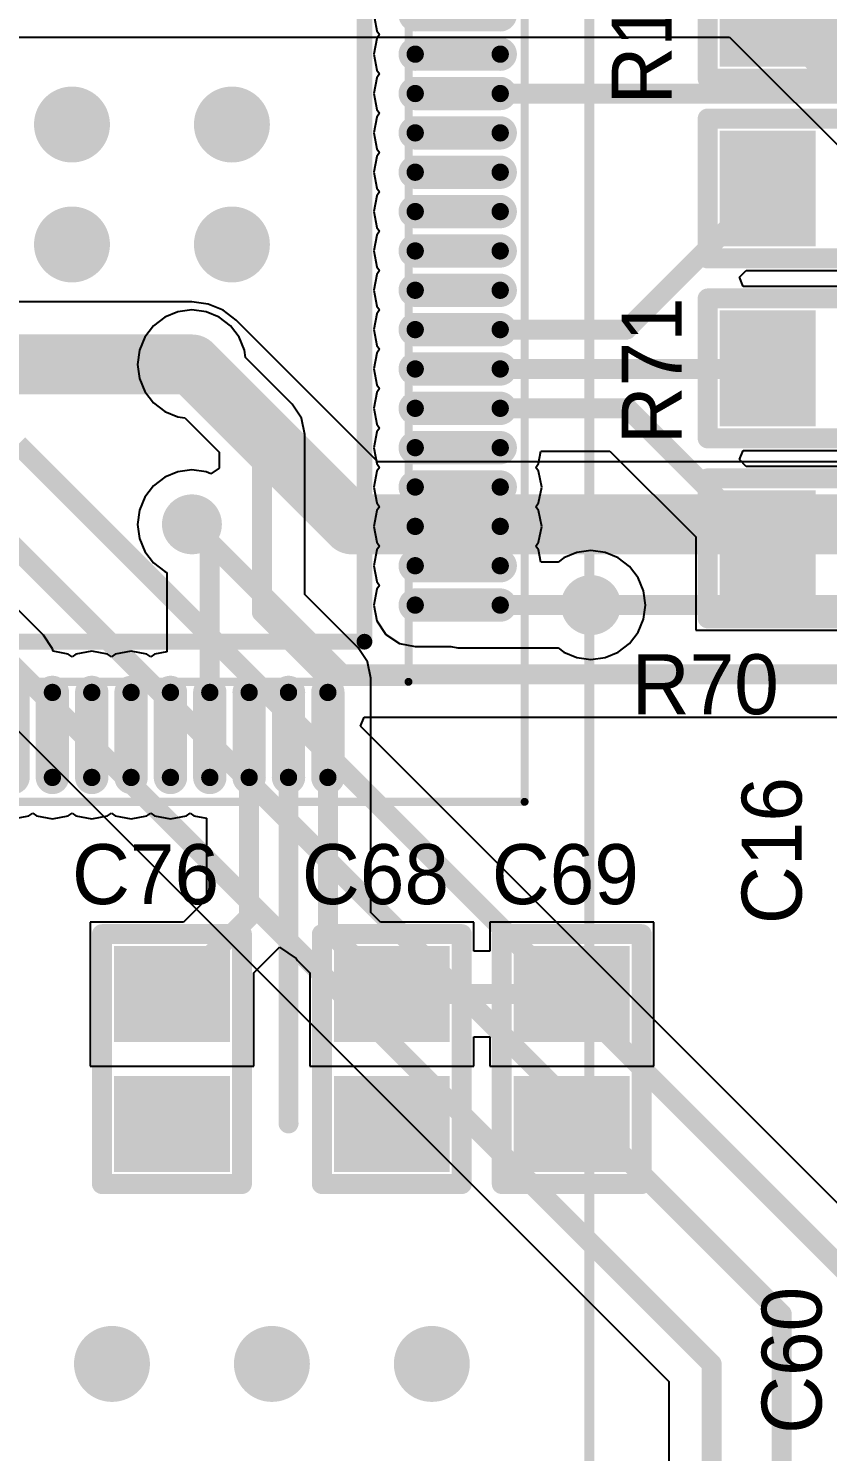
# Model space of a CAD drawing. Extents: x 1012 to 1122, y 1012 to 1122.
# Drawn here: x 1092.15 to 1102.31, y 1064.67 to 1082.75 of the extents above; entities that cross this region are included whole.
import ezdxf

# ---------------------------------------------------------------- set-up
doc = ezdxf.new("R2010")
doc.units = 0
doc.layers.get('0').update_dxf_attribs({"linetype": 'CONTINUOUS'})
for name, color, linetype in [('BOTTOMLAYER', 5, 'CONTINUOUS'), ('BOTTOMSOLDER', 6, 'CONTINUOUS'), ('MULTILAYER', 9, 'CONTINUOUS'), ('TOPLAYER', 1, 'CONTINUOUS'), ('TOPOVERLAY', 2, 'CONTINUOUS'), ('TOPPASTE', 8, 'CONTINUOUS'), ('TOPSOLDER', 216, 'CONTINUOUS')]:
    doc.layers.add(name, color=color, linetype=linetype)

# ---------------------------------------------------------------- blocks, each defined once
blk = doc.blocks.new('CC0603_5')
at = {"layer": 'TOPLAYER'}
for points in [[(-0.508, -0.635), (0.508, -0.635), (-0.508, 0.635), (0.508, 0.635)], [(1.143, -0.635), (2.159, -0.635), (1.143, 0.635), (2.159, 0.635)]]:
    blk.add_solid(points, dxfattribs=at)
at = {"layer": 'TOPOVERLAY', "const_width": 0.254}
for points in [[(-0.508, 0.889), (-0.762, 0.889)], [(-0.762, 0.889), (-0.762, -0.889)], [(2.413, 0.889), (-0.508, 0.889)], [(2.413, 0.889), (2.413, -0.889)], [(2.413, -0.889), (-0.762, -0.889)]]:
    blk.add_lwpolyline(points, dxfattribs=at)
at = {"layer": 'TOPOVERLAY', "const_width": 0.127}
for points in [[(-0.8255, 0.889, 1), (-0.6985, 0.889, 1)], [(-0.8255, 0.889, 1), (-0.6985, 0.889, 1)], [(-0.5715, 0.889, 1), (-0.4445, 0.889, 1)], [(-0.5715, 0.889, 1), (-0.4445, 0.889, 1)], [(2.3495, 0.889, 1), (2.4765, 0.889, 1)], [(2.3495, 0.889, 1), (2.4765, 0.889, 1)], [(-0.8255, -0.889, 1), (-0.6985, -0.889, 1)], [(-0.8255, -0.889, 1), (-0.6985, -0.889, 1)], [(2.3495, -0.889, 1), (2.4765, -0.889, 1)], [(2.3495, -0.889, 1), (2.4765, -0.889, 1)]]:
    blk.add_lwpolyline(points, format="xyb", close=True, dxfattribs=at)
at = {"layer": 'TOPPASTE'}
for points in [[(-0.508, -0.635), (0.508, -0.635), (-0.508, 0.635), (0.508, 0.635)], [(1.143, -0.635), (2.159, -0.635), (1.143, 0.635), (2.159, 0.635)]]:
    blk.add_solid(points, dxfattribs=at)
at = {"layer": 'TOPSOLDER'}
for points in [[(-0.6096, -0.7366), (0.6096, -0.7366), (-0.6096, 0.7366), (0.6096, 0.7366)], [(1.0414, -0.7366), (2.2606, -0.7366), (1.0414, 0.7366), (2.2606, 0.7366)]]:
    blk.add_solid(points, dxfattribs=at)
blk = doc.blocks.new('CC0603_73')
at = {"layer": 'TOPLAYER'}
for points in [[(-0.508, -0.635), (0.508, -0.635), (-0.508, 0.635), (0.508, 0.635)], [(1.143, -0.635), (2.159, -0.635), (1.143, 0.635), (2.159, 0.635)]]:
    blk.add_solid(points, dxfattribs=at)
at = {"layer": 'TOPOVERLAY', "const_width": 0.254}
for points in [[(-0.762, -0.889), (-0.762, 0.889)], [(-0.508, 0.889), (-0.762, 0.889)], [(2.413, 0.889), (-0.508, 0.889)], [(2.413, -0.889), (2.413, 0.889)], [(2.413, -0.889), (-0.762, -0.889)]]:
    blk.add_lwpolyline(points, dxfattribs=at)
at = {"layer": 'TOPOVERLAY', "const_width": 0.127}
for points in [[(-0.8255, 0.889, 1), (-0.6985, 0.889, 1)], [(-0.8255, 0.889, 1), (-0.6985, 0.889, 1)], [(-0.5715, 0.889, 1), (-0.4445, 0.889, 1)], [(-0.5715, 0.889, 1), (-0.4445, 0.889, 1)], [(2.3495, 0.889, 1), (2.4765, 0.889, 1)], [(2.3495, 0.889, 1), (2.4765, 0.889, 1)], [(-0.8255, -0.889, 1), (-0.6985, -0.889, 1)], [(-0.8255, -0.889, 1), (-0.6985, -0.889, 1)], [(2.3495, -0.889, 1), (2.4765, -0.889, 1)], [(2.3495, -0.889, 1), (2.4765, -0.889, 1)]]:
    blk.add_lwpolyline(points, format="xyb", close=True, dxfattribs=at)
at = {"layer": 'TOPPASTE'}
for points in [[(-0.508, -0.635), (0.508, -0.635), (-0.508, 0.635), (0.508, 0.635)], [(1.143, -0.635), (2.159, -0.635), (1.143, 0.635), (2.159, 0.635)]]:
    blk.add_solid(points, dxfattribs=at)
at = {"layer": 'TOPSOLDER'}
for points in [[(-0.6096, -0.7366), (0.6096, -0.7366), (-0.6096, 0.7366), (0.6096, 0.7366)], [(1.0414, -0.7366), (2.2606, -0.7366), (1.0414, 0.7366), (2.2606, 0.7366)]]:
    blk.add_solid(points, dxfattribs=at)
blk = doc.blocks.new('CC0603_74')
at = {"layer": 'TOPLAYER'}
for points in [[(-0.508, -0.635), (0.508, -0.635), (-0.508, 0.635), (0.508, 0.635)], [(1.143, -0.635), (2.159, -0.635), (1.143, 0.635), (2.159, 0.635)]]:
    blk.add_solid(points, dxfattribs=at)
at = {"layer": 'TOPOVERLAY', "const_width": 0.254}
for points in [[(-0.762, -0.889), (-0.762, 0.889)], [(-0.508, 0.889), (-0.762, 0.889)], [(2.413, 0.889), (-0.508, 0.889)], [(2.413, -0.889), (2.413, 0.889)], [(2.413, -0.889), (-0.762, -0.889)]]:
    blk.add_lwpolyline(points, dxfattribs=at)
at = {"layer": 'TOPOVERLAY', "const_width": 0.127}
for points in [[(-0.8255, 0.889, 1), (-0.6985, 0.889, 1)], [(-0.8255, 0.889, 1), (-0.6985, 0.889, 1)], [(-0.5715, 0.889, 1), (-0.4445, 0.889, 1)], [(-0.5715, 0.889, 1), (-0.4445, 0.889, 1)], [(2.3495, 0.889, 1), (2.4765, 0.889, 1)], [(2.3495, 0.889, 1), (2.4765, 0.889, 1)], [(-0.8255, -0.889, 1), (-0.6985, -0.889, 1)], [(-0.8255, -0.889, 1), (-0.6985, -0.889, 1)], [(2.3495, -0.889, 1), (2.4765, -0.889, 1)], [(2.3495, -0.889, 1), (2.4765, -0.889, 1)]]:
    blk.add_lwpolyline(points, format="xyb", close=True, dxfattribs=at)
at = {"layer": 'TOPPASTE'}
for points in [[(-0.508, -0.635), (0.508, -0.635), (-0.508, 0.635), (0.508, 0.635)], [(1.143, -0.635), (2.159, -0.635), (1.143, 0.635), (2.159, 0.635)]]:
    blk.add_solid(points, dxfattribs=at)
at = {"layer": 'TOPSOLDER'}
for points in [[(-0.6096, -0.7366), (0.6096, -0.7366), (-0.6096, 0.7366), (0.6096, 0.7366)], [(1.0414, -0.7366), (2.2606, -0.7366), (1.0414, 0.7366), (2.2606, 0.7366)]]:
    blk.add_solid(points, dxfattribs=at)
blk = doc.blocks.new('CC0603_81')
at = {"layer": 'TOPLAYER'}
for points in [[(-0.508, -0.635), (0.508, -0.635), (-0.508, 0.635), (0.508, 0.635)], [(1.143, -0.635), (2.159, -0.635), (1.143, 0.635), (2.159, 0.635)]]:
    blk.add_solid(points, dxfattribs=at)
at = {"layer": 'TOPOVERLAY', "const_width": 0.254}
for points in [[(-0.762, -0.889), (-0.762, 0.889)], [(-0.508, 0.889), (-0.762, 0.889)], [(2.413, 0.889), (-0.508, 0.889)], [(2.413, -0.889), (2.413, 0.889)], [(2.413, -0.889), (-0.762, -0.889)]]:
    blk.add_lwpolyline(points, dxfattribs=at)
at = {"layer": 'TOPOVERLAY', "const_width": 0.127}
for points in [[(-0.8255, 0.889, 1), (-0.6985, 0.889, 1)], [(-0.8255, 0.889, 1), (-0.6985, 0.889, 1)], [(-0.5715, 0.889, 1), (-0.4445, 0.889, 1)], [(-0.5715, 0.889, 1), (-0.4445, 0.889, 1)], [(2.3495, 0.889, 1), (2.4765, 0.889, 1)], [(2.3495, 0.889, 1), (2.4765, 0.889, 1)], [(-0.8255, -0.889, 1), (-0.6985, -0.889, 1)], [(-0.8255, -0.889, 1), (-0.6985, -0.889, 1)], [(2.3495, -0.889, 1), (2.4765, -0.889, 1)], [(2.3495, -0.889, 1), (2.4765, -0.889, 1)]]:
    blk.add_lwpolyline(points, format="xyb", close=True, dxfattribs=at)
at = {"layer": 'TOPPASTE'}
for points in [[(-0.508, -0.635), (0.508, -0.635), (-0.508, 0.635), (0.508, 0.635)], [(1.143, -0.635), (2.159, -0.635), (1.143, 0.635), (2.159, 0.635)]]:
    blk.add_solid(points, dxfattribs=at)
at = {"layer": 'TOPSOLDER'}
for points in [[(-0.6096, -0.7366), (0.6096, -0.7366), (-0.6096, 0.7366), (0.6096, 0.7366)], [(1.0414, -0.7366), (2.2606, -0.7366), (1.0414, 0.7366), (2.2606, 0.7366)]]:
    blk.add_solid(points, dxfattribs=at)
blk = doc.blocks.new('CC0603_195')
at = {"layer": 'TOPLAYER'}
for points in [[(-0.508, -0.635), (0.508, -0.635), (-0.508, 0.635), (0.508, 0.635)], [(1.143, -0.635), (2.159, -0.635), (1.143, 0.635), (2.159, 0.635)]]:
    blk.add_solid(points, dxfattribs=at)
at = {"layer": 'TOPOVERLAY', "const_width": 0.254}
for points in [[(-0.762, -0.889), (-0.762, 0.889)], [(-0.762, 0.889), (-0.508, 0.889)], [(-0.508, 0.889), (2.413, 0.889)], [(2.413, -0.889), (2.413, 0.889)], [(-0.762, -0.889), (2.413, -0.889)]]:
    blk.add_lwpolyline(points, dxfattribs=at)
at = {"layer": 'TOPOVERLAY', "const_width": 0.127}
for points in [[(-0.8255, 0.889, 1), (-0.6985, 0.889, 1)], [(-0.8255, 0.889, 1), (-0.6985, 0.889, 1)], [(-0.5715, 0.889, 1), (-0.4445, 0.889, 1)], [(-0.5715, 0.889, 1), (-0.4445, 0.889, 1)], [(2.3495, 0.889, 1), (2.4765, 0.889, 1)], [(2.3495, 0.889, 1), (2.4765, 0.889, 1)], [(-0.8255, -0.889, 1), (-0.6985, -0.889, 1)], [(-0.8255, -0.889, 1), (-0.6985, -0.889, 1)], [(2.3495, -0.889, 1), (2.4765, -0.889, 1)], [(2.3495, -0.889, 1), (2.4765, -0.889, 1)]]:
    blk.add_lwpolyline(points, format="xyb", close=True, dxfattribs=at)
at = {"layer": 'TOPPASTE'}
for points in [[(-0.508, -0.635), (0.508, -0.635), (-0.508, 0.635), (0.508, 0.635)], [(1.143, -0.635), (2.159, -0.635), (1.143, 0.635), (2.159, 0.635)]]:
    blk.add_solid(points, dxfattribs=at)
at = {"layer": 'TOPSOLDER'}
for points in [[(-0.6096, -0.7366), (0.6096, -0.7366), (-0.6096, 0.7366), (0.6096, 0.7366)], [(1.0414, -0.7366), (2.2606, -0.7366), (1.0414, 0.7366), (2.2606, 0.7366)]]:
    blk.add_solid(points, dxfattribs=at)
blk = doc.blocks.new('CC0603_196')
at = {"layer": 'TOPLAYER'}
for points in [[(-0.508, -0.635), (0.508, -0.635), (-0.508, 0.635), (0.508, 0.635)], [(1.143, -0.635), (2.159, -0.635), (1.143, 0.635), (2.159, 0.635)]]:
    blk.add_solid(points, dxfattribs=at)
at = {"layer": 'TOPOVERLAY', "const_width": 0.254}
for points in [[(-0.762, -0.889), (-0.762, 0.889)], [(-0.762, 0.889), (-0.508, 0.889)], [(-0.508, 0.889), (2.413, 0.889)], [(2.413, -0.889), (2.413, 0.889)], [(-0.762, -0.889), (2.413, -0.889)]]:
    blk.add_lwpolyline(points, dxfattribs=at)
at = {"layer": 'TOPOVERLAY', "const_width": 0.127}
for points in [[(-0.8255, 0.889, 1), (-0.6985, 0.889, 1)], [(-0.8255, 0.889, 1), (-0.6985, 0.889, 1)], [(-0.5715, 0.889, 1), (-0.4445, 0.889, 1)], [(-0.5715, 0.889, 1), (-0.4445, 0.889, 1)], [(2.3495, 0.889, 1), (2.4765, 0.889, 1)], [(2.3495, 0.889, 1), (2.4765, 0.889, 1)], [(-0.8255, -0.889, 1), (-0.6985, -0.889, 1)], [(-0.8255, -0.889, 1), (-0.6985, -0.889, 1)], [(2.3495, -0.889, 1), (2.4765, -0.889, 1)], [(2.3495, -0.889, 1), (2.4765, -0.889, 1)]]:
    blk.add_lwpolyline(points, format="xyb", close=True, dxfattribs=at)
at = {"layer": 'TOPPASTE'}
for points in [[(-0.508, -0.635), (0.508, -0.635), (-0.508, 0.635), (0.508, 0.635)], [(1.143, -0.635), (2.159, -0.635), (1.143, 0.635), (2.159, 0.635)]]:
    blk.add_solid(points, dxfattribs=at)
at = {"layer": 'TOPSOLDER'}
for points in [[(-0.6096, -0.7366), (0.6096, -0.7366), (-0.6096, 0.7366), (0.6096, 0.7366)], [(1.0414, -0.7366), (2.2606, -0.7366), (1.0414, 0.7366), (2.2606, 0.7366)]]:
    blk.add_solid(points, dxfattribs=at)
blk = doc.blocks.new('CC0603_197')
at = {"layer": 'TOPLAYER'}
for points in [[(-0.508, -0.635), (0.508, -0.635), (-0.508, 0.635), (0.508, 0.635)], [(1.143, -0.635), (2.159, -0.635), (1.143, 0.635), (2.159, 0.635)]]:
    blk.add_solid(points, dxfattribs=at)
at = {"layer": 'TOPOVERLAY', "const_width": 0.254}
for points in [[(-0.762, -0.889), (-0.762, 0.889)], [(-0.762, 0.889), (-0.508, 0.889)], [(-0.508, 0.889), (2.413, 0.889)], [(2.413, -0.889), (2.413, 0.889)], [(-0.762, -0.889), (2.413, -0.889)]]:
    blk.add_lwpolyline(points, dxfattribs=at)
at = {"layer": 'TOPOVERLAY', "const_width": 0.127}
for points in [[(-0.8255, 0.889, 1), (-0.6985, 0.889, 1)], [(-0.8255, 0.889, 1), (-0.6985, 0.889, 1)], [(-0.5715, 0.889, 1), (-0.4445, 0.889, 1)], [(-0.5715, 0.889, 1), (-0.4445, 0.889, 1)], [(2.3495, 0.889, 1), (2.4765, 0.889, 1)], [(2.3495, 0.889, 1), (2.4765, 0.889, 1)], [(-0.8255, -0.889, 1), (-0.6985, -0.889, 1)], [(-0.8255, -0.889, 1), (-0.6985, -0.889, 1)], [(2.3495, -0.889, 1), (2.4765, -0.889, 1)], [(2.3495, -0.889, 1), (2.4765, -0.889, 1)]]:
    blk.add_lwpolyline(points, format="xyb", close=True, dxfattribs=at)
at = {"layer": 'TOPPASTE'}
for points in [[(-0.508, -0.635), (0.508, -0.635), (-0.508, 0.635), (0.508, 0.635)], [(1.143, -0.635), (2.159, -0.635), (1.143, 0.635), (2.159, 0.635)]]:
    blk.add_solid(points, dxfattribs=at)
at = {"layer": 'TOPSOLDER'}
for points in [[(-0.6096, -0.7366), (0.6096, -0.7366), (-0.6096, 0.7366), (0.6096, 0.7366)], [(1.0414, -0.7366), (2.2606, -0.7366), (1.0414, 0.7366), (2.2606, 0.7366)]]:
    blk.add_solid(points, dxfattribs=at)
blk = doc.blocks.new('TQFP100_240')
at = {"layer": 'TOPLAYER', "const_width": 0.22}
for points in [[(6.65, 2.19), (6.65, 1.11)], [(7.15, 2.19), (7.15, 1.11)], [(7.65, 2.19), (7.65, 1.11)], [(8.15, 2.19), (8.15, 1.11)], [(8.65, 2.19), (8.65, 1.11)], [(9.15, 2.19), (9.15, 1.11)], [(9.65, 2.19), (9.65, 1.11)], [(10.15, 2.19), (10.15, 1.11)], [(10.65, 2.19), (10.65, 1.11)], [(11.15, 2.19), (11.15, 1.11)], [(11.65, 2.19), (11.65, 1.11)], [(12.15, 2.19), (12.15, 1.11)], [(12.65, 2.19), (12.65, 1.11)], [(13.15, 2.19), (13.15, 1.11)], [(13.65, 2.19), (13.65, 1.11)], [(14.76, 0), (15.84, 0)], [(14.76, -0.5), (15.84, -0.5)], [(14.76, -1), (15.84, -1)], [(14.76, -1.5), (15.84, -1.5)], [(14.76, -2), (15.84, -2)], [(14.76, -2.5), (15.84, -2.5)], [(14.76, -3), (15.84, -3)], [(14.76, -3.5), (15.84, -3.5)]]:
    blk.add_lwpolyline(points, dxfattribs=at)
at = {"layer": 'TOPLAYER', "const_width": 0.11}
for points in [[(6.595, 2.19, 1), (6.705, 2.19, 1)], [(7.095, 2.19, 1), (7.205, 2.19, 1)], [(7.595, 2.19, 1), (7.705, 2.19, 1)], [(8.095, 2.19, 1), (8.205, 2.19, 1)], [(8.595, 2.19, 1), (8.705, 2.19, 1)], [(9.095, 2.19, 1), (9.205, 2.19, 1)], [(9.595, 2.19, 1), (9.705, 2.19, 1)], [(10.095, 2.19, 1), (10.205, 2.19, 1)], [(10.595, 2.19, 1), (10.705, 2.19, 1)], [(11.095, 2.19, 1), (11.205, 2.19, 1)], [(11.595, 2.19, 1), (11.705, 2.19, 1)], [(12.095, 2.19, 1), (12.205, 2.19, 1)], [(12.595, 2.19, 1), (12.705, 2.19, 1)], [(13.095, 2.19, 1), (13.205, 2.19, 1)], [(13.595, 2.19, 1), (13.705, 2.19, 1)], [(6.595, 1.11, 1), (6.705, 1.11, 1)], [(7.095, 1.11, 1), (7.205, 1.11, 1)], [(7.595, 1.11, 1), (7.705, 1.11, 1)], [(8.095, 1.11, 1), (8.205, 1.11, 1)], [(8.595, 1.11, 1), (8.705, 1.11, 1)], [(9.095, 1.11, 1), (9.205, 1.11, 1)], [(9.595, 1.11, 1), (9.705, 1.11, 1)], [(10.095, 1.11, 1), (10.205, 1.11, 1)], [(10.595, 1.11, 1), (10.705, 1.11, 1)], [(11.095, 1.11, 1), (11.205, 1.11, 1)], [(11.595, 1.11, 1), (11.705, 1.11, 1)], [(12.095, 1.11, 1), (12.205, 1.11, 1)], [(12.595, 1.11, 1), (12.705, 1.11, 1)], [(13.095, 1.11, 1), (13.205, 1.11, 1)], [(13.595, 1.11, 1), (13.705, 1.11, 1)], [(14.705, 0, 1), (14.815, 0, 1)], [(15.785, 0, 1), (15.895, 0, 1)], [(14.705, -0.5, 1), (14.815, -0.5, 1)], [(15.785, -0.5, 1), (15.895, -0.5, 1)], [(14.705, -1, 1), (14.815, -1, 1)], [(15.785, -1, 1), (15.895, -1, 1)], [(14.705, -1.5, 1), (14.815, -1.5, 1)], [(15.785, -1.5, 1), (15.895, -1.5, 1)], [(14.705, -2, 1), (14.815, -2, 1)], [(15.785, -2, 1), (15.895, -2, 1)], [(14.705, -2.5, 1), (14.815, -2.5, 1)], [(15.785, -2.5, 1), (15.895, -2.5, 1)], [(14.705, -3, 1), (14.815, -3, 1)], [(15.785, -3, 1), (15.895, -3, 1)], [(14.705, -3.5, 1), (14.815, -3.5, 1)], [(15.785, -3.5, 1), (15.895, -3.5, 1)]]:
    blk.add_lwpolyline(points, format="xyb", close=True, dxfattribs=at)
at = {"layer": 'TOPOVERLAY'}
for points, const_width in [([(16.15, 2.5), (-0.825, 2.5)], 0.102), ([(16.15, -14.475), (16.15, 2.5)], 0.102), ([(14.625, 1.025), (0.675, 1.025)], 0.102), ([(14.625, -13), (14.625, 1.025)], 0.102), ([(14.115, 0.465), (2.37, 0.465)], 0.2), ([(14.115, -12.465), (14.115, 0.465)], 0.2)]:
    blk.add_lwpolyline(points, dxfattribs=dict(at, const_width=const_width))
for points, const_width in [([(16.125, 2.5, 1), (16.175, 2.5, 1)], 0.0508), ([(16.125, 2.5, 1), (16.175, 2.5, 1)], 0.0508), ([(14.6, 1.025, 1), (14.65, 1.025, 1)], 0.0508), ([(14.6, 1.025, 1), (14.65, 1.025, 1)], 0.0508), ([(14.065, 0.465, 1), (14.165, 0.465, 1)], 0.1), ([(14.065, 0.465, 1), (14.165, 0.465, 1)], 0.1)]:
    blk.add_lwpolyline(points, format="xyb", close=True, dxfattribs=dict(at, const_width=const_width))
at = {"layer": 'TOPPASTE', "const_width": 0.22}
for points in [[(6.65, 2.19), (6.65, 1.11)], [(7.15, 2.19), (7.15, 1.11)], [(7.65, 2.19), (7.65, 1.11)], [(8.15, 2.19), (8.15, 1.11)], [(8.65, 2.19), (8.65, 1.11)], [(9.15, 2.19), (9.15, 1.11)], [(9.65, 2.19), (9.65, 1.11)], [(10.15, 2.19), (10.15, 1.11)], [(10.65, 2.19), (10.65, 1.11)], [(11.15, 2.19), (11.15, 1.11)], [(11.65, 2.19), (11.65, 1.11)], [(12.15, 2.19), (12.15, 1.11)], [(12.65, 2.19), (12.65, 1.11)], [(13.15, 2.19), (13.15, 1.11)], [(13.65, 2.19), (13.65, 1.11)], [(14.76, 0), (15.84, 0)], [(14.76, -0.5), (15.84, -0.5)], [(14.76, -1), (15.84, -1)], [(14.76, -1.5), (15.84, -1.5)], [(14.76, -2), (15.84, -2)], [(14.76, -2.5), (15.84, -2.5)], [(14.76, -3), (15.84, -3)], [(14.76, -3.5), (15.84, -3.5)]]:
    blk.add_lwpolyline(points, dxfattribs=at)
at = {"layer": 'TOPPASTE', "const_width": 0.11}
for points in [[(6.595, 2.19, 1), (6.705, 2.19, 1)], [(7.095, 2.19, 1), (7.205, 2.19, 1)], [(7.595, 2.19, 1), (7.705, 2.19, 1)], [(8.095, 2.19, 1), (8.205, 2.19, 1)], [(8.595, 2.19, 1), (8.705, 2.19, 1)], [(9.095, 2.19, 1), (9.205, 2.19, 1)], [(9.595, 2.19, 1), (9.705, 2.19, 1)], [(10.095, 2.19, 1), (10.205, 2.19, 1)], [(10.595, 2.19, 1), (10.705, 2.19, 1)], [(11.095, 2.19, 1), (11.205, 2.19, 1)], [(11.595, 2.19, 1), (11.705, 2.19, 1)], [(12.095, 2.19, 1), (12.205, 2.19, 1)], [(12.595, 2.19, 1), (12.705, 2.19, 1)], [(13.095, 2.19, 1), (13.205, 2.19, 1)], [(13.595, 2.19, 1), (13.705, 2.19, 1)], [(6.595, 1.11, 1), (6.705, 1.11, 1)], [(7.095, 1.11, 1), (7.205, 1.11, 1)], [(7.595, 1.11, 1), (7.705, 1.11, 1)], [(8.095, 1.11, 1), (8.205, 1.11, 1)], [(8.595, 1.11, 1), (8.705, 1.11, 1)], [(9.095, 1.11, 1), (9.205, 1.11, 1)], [(9.595, 1.11, 1), (9.705, 1.11, 1)], [(10.095, 1.11, 1), (10.205, 1.11, 1)], [(10.595, 1.11, 1), (10.705, 1.11, 1)], [(11.095, 1.11, 1), (11.205, 1.11, 1)], [(11.595, 1.11, 1), (11.705, 1.11, 1)], [(12.095, 1.11, 1), (12.205, 1.11, 1)], [(12.595, 1.11, 1), (12.705, 1.11, 1)], [(13.095, 1.11, 1), (13.205, 1.11, 1)], [(13.595, 1.11, 1), (13.705, 1.11, 1)], [(14.705, 0, 1), (14.815, 0, 1)], [(15.785, 0, 1), (15.895, 0, 1)], [(14.705, -0.5, 1), (14.815, -0.5, 1)], [(15.785, -0.5, 1), (15.895, -0.5, 1)], [(14.705, -1, 1), (14.815, -1, 1)], [(15.785, -1, 1), (15.895, -1, 1)], [(14.705, -1.5, 1), (14.815, -1.5, 1)], [(15.785, -1.5, 1), (15.895, -1.5, 1)], [(14.705, -2, 1), (14.815, -2, 1)], [(15.785, -2, 1), (15.895, -2, 1)], [(14.705, -2.5, 1), (14.815, -2.5, 1)], [(15.785, -2.5, 1), (15.895, -2.5, 1)], [(14.705, -3, 1), (14.815, -3, 1)], [(15.785, -3, 1), (15.895, -3, 1)], [(14.705, -3.5, 1), (14.815, -3.5, 1)], [(15.785, -3.5, 1), (15.895, -3.5, 1)]]:
    blk.add_lwpolyline(points, format="xyb", close=True, dxfattribs=at)
at = {"layer": 'TOPSOLDER', "const_width": 0.423}
for points in [[(6.15, 2.19), (6.15, 1.11)], [(6.65, 2.19), (6.65, 1.11)], [(7.15, 2.19), (7.15, 1.11)], [(7.65, 2.19), (7.65, 1.11)], [(8.15, 2.19), (8.15, 1.11)], [(8.65, 2.19), (8.65, 1.11)], [(9.15, 2.19), (9.15, 1.11)], [(9.65, 2.19), (9.65, 1.11)], [(10.15, 2.19), (10.15, 1.11)], [(10.65, 2.19), (10.65, 1.11)], [(11.15, 2.19), (11.15, 1.11)], [(11.65, 2.19), (11.65, 1.11)], [(12.15, 2.19), (12.15, 1.11)], [(12.65, 2.19), (12.65, 1.11)], [(13.15, 2.19), (13.15, 1.11)], [(13.65, 2.19), (13.65, 1.11)], [(14.76, 0), (15.84, 0)], [(14.76, -0.5), (15.84, -0.5)], [(14.76, -1), (15.84, -1)], [(14.76, -1.5), (15.84, -1.5)], [(14.76, -2), (15.84, -2)], [(14.76, -2.5), (15.84, -2.5)], [(14.76, -3), (15.84, -3)], [(14.76, -3.5), (15.84, -3.5)], [(14.76, -4), (15.84, -4)]]:
    blk.add_lwpolyline(points, dxfattribs=at)
at = {"layer": 'TOPSOLDER', "const_width": 0.212}
for points in [[(6.044, 2.19, 1), (6.256, 2.19, 1)], [(6.544, 2.19, 1), (6.756, 2.19, 1)], [(7.044, 2.19, 1), (7.256, 2.19, 1)], [(7.544, 2.19, 1), (7.756, 2.19, 1)], [(8.044, 2.19, 1), (8.256, 2.19, 1)], [(8.544, 2.19, 1), (8.756, 2.19, 1)], [(9.044, 2.19, 1), (9.256, 2.19, 1)], [(9.544, 2.19, 1), (9.756, 2.19, 1)], [(10.044, 2.19, 1), (10.256, 2.19, 1)], [(10.544, 2.19, 1), (10.756, 2.19, 1)], [(11.044, 2.19, 1), (11.256, 2.19, 1)], [(11.544, 2.19, 1), (11.756, 2.19, 1)], [(12.044, 2.19, 1), (12.256, 2.19, 1)], [(12.544, 2.19, 1), (12.756, 2.19, 1)], [(13.044, 2.19, 1), (13.256, 2.19, 1)], [(13.544, 2.19, 1), (13.756, 2.19, 1)], [(6.044, 1.11, 1), (6.256, 1.11, 1)], [(6.544, 1.11, 1), (6.756, 1.11, 1)], [(7.044, 1.11, 1), (7.256, 1.11, 1)], [(7.544, 1.11, 1), (7.756, 1.11, 1)], [(8.044, 1.11, 1), (8.256, 1.11, 1)], [(8.544, 1.11, 1), (8.756, 1.11, 1)], [(9.044, 1.11, 1), (9.256, 1.11, 1)], [(9.544, 1.11, 1), (9.756, 1.11, 1)], [(10.044, 1.11, 1), (10.256, 1.11, 1)], [(10.544, 1.11, 1), (10.756, 1.11, 1)], [(11.044, 1.11, 1), (11.256, 1.11, 1)], [(11.544, 1.11, 1), (11.756, 1.11, 1)], [(12.044, 1.11, 1), (12.256, 1.11, 1)], [(12.544, 1.11, 1), (12.756, 1.11, 1)], [(13.044, 1.11, 1), (13.256, 1.11, 1)], [(13.544, 1.11, 1), (13.756, 1.11, 1)], [(14.654, 0, 1), (14.866, 0, 1)], [(15.734, 0, 1), (15.946, 0, 1)], [(14.654, -0.5, 1), (14.866, -0.5, 1)], [(15.734, -0.5, 1), (15.946, -0.5, 1)], [(14.654, -1, 1), (14.866, -1, 1)], [(15.734, -1, 1), (15.946, -1, 1)], [(14.654, -1.5, 1), (14.866, -1.5, 1)], [(15.734, -1.5, 1), (15.946, -1.5, 1)], [(14.654, -2, 1), (14.866, -2, 1)], [(15.734, -2, 1), (15.946, -2, 1)], [(14.654, -2.5, 1), (14.866, -2.5, 1)], [(15.734, -2.5, 1), (15.946, -2.5, 1)], [(14.654, -3, 1), (14.866, -3, 1)], [(15.734, -3, 1), (15.946, -3, 1)], [(14.654, -3.5, 1), (14.866, -3.5, 1)], [(15.734, -3.5, 1), (15.946, -3.5, 1)], [(14.654, -4, 1), (14.866, -4, 1)], [(15.734, -4, 1), (15.946, -4, 1)]]:
    blk.add_lwpolyline(points, format="xyb", close=True, dxfattribs=at)

msp = doc.modelspace()

# ---------------------------------------------------------------- linework, layer by layer
at = {"layer": 'BOTTOMLAYER'}
for p, q in [((1089.611, 1082.642), (1101.064, 1082.642)), ((1101.064, 1082.642), (1103.841, 1079.864)), ((1094.232, 1079.278), (1091.005, 1079.278)), ((1094.438, 1079.251), (1094.232, 1079.278)), ((1094.232, 1079.278), (1094.232, 1079.278)), ((1094.629, 1079.172), (1094.438, 1079.251)), ((1094.794, 1079.046), (1094.629, 1079.172)), ((1096.593, 1077.246), (1094.794, 1079.046)), ((1108.127, 1077.246), (1096.593, 1077.246)), ((1091.095, 1074.756), (1100.292, 1065.559)), ((1096.374, 1073.886), (1096.422, 1074.003)), ((1103.126, 1067.134), (1096.374, 1073.886)), ((1096.422, 1074.003), (1113.155, 1074.003)), ((1100.292, 1065.559), (1100.292, 1061.35))]:
    msp.add_line(p, q, dxfattribs=at)
for points, const_width in [([(1101.446, 1083.564), (1104.494, 1080.516)], 1.016), ([(1090.676, 1078.484), (1094.232, 1078.484)], 0.762), ([(1094.232, 1078.484), (1096.264, 1076.452)], 0.762), ([(1092.022, 1077.468), (1102.741, 1066.749)], 0.254), ([(1096.264, 1076.452), (1108.456, 1076.452)], 0.762), ([(1091.692, 1076.452), (1101.725, 1066.419)], 0.254), ([(1094.232, 1076.452), (1096.137, 1074.547)], 0.254), ([(1091.184, 1075.436), (1100.836, 1065.784)], 0.254), ([(1099.302, 1075.426), (1113.018, 1075.426)], 0.254), ([(1096.137, 1074.547), (1113.155, 1074.547)], 0.254), ([(1101.725, 1059.561), (1101.725, 1066.419)], 0.254), ([(1100.836, 1060.933), (1100.836, 1065.784)], 0.254)]:
    msp.add_lwpolyline(points, dxfattribs=dict(at, const_width=const_width))
for points, const_width in [([(1092.517, 1081.532, 1), (1092.899, 1081.532, 1)], 0.381), ([(1094.55, 1081.532, 1), (1094.93, 1081.532, 1)], 0.381), ([(1092.517, 1080.008, 1), (1092.899, 1080.008, 1)], 0.381), ([(1094.55, 1080.008, 1), (1094.93, 1080.008, 1)], 0.381), ([(1094.042, 1078.484, 1), (1094.422, 1078.484, 1)], 0.381), ([(1094.042, 1078.484, 1), (1094.422, 1078.484, 1)], 0.381), ([(1094.092, 1078.484, 1), (1094.372, 1078.484, 1)], 0.279), ([(1096.073, 1076.452, 1), (1096.455, 1076.452, 1)], 0.381), ([(1096.073, 1076.452, 1), (1096.455, 1076.452, 1)], 0.381), ([(1094.092, 1076.452, 1), (1094.372, 1076.452, 1)], 0.279), ([(1094.168, 1076.452, 1), (1094.295, 1076.452, 1)], 0.127), ([(1099.162, 1075.426, 1), (1099.442, 1075.426, 1)], 0.279), ([(1099.238, 1075.426, 1), (1099.365, 1075.426, 1)], 0.127), ([(1096.073, 1074.547, 1), (1096.2, 1074.547, 1)], 0.127), ([(1096.073, 1074.547, 1), (1096.2, 1074.547, 1)], 0.127), ([(1101.661, 1066.419, 1), (1101.789, 1066.419, 1)], 0.127), ([(1101.661, 1066.419, 1), (1101.789, 1066.419, 1)], 0.127), ([(1093.025, 1065.784, 1), (1093.407, 1065.784, 1)], 0.381), ([(1095.057, 1065.784, 1), (1095.438, 1065.784, 1)], 0.381), ([(1097.09, 1065.784, 1), (1097.47, 1065.784, 1)], 0.381), ([(1100.773, 1065.784, 1), (1100.899, 1065.784, 1)], 0.127), ([(1100.773, 1065.784, 1), (1100.899, 1065.784, 1)], 0.127)]:
    msp.add_lwpolyline(points, format="xyb", close=True, dxfattribs=dict(at, const_width=const_width))
at = {"layer": 'BOTTOMSOLDER'}
for points, const_width in [([(1092.467, 1081.532, 1), (1092.949, 1081.532, 1)], 0.483), ([(1094.499, 1081.532, 1), (1094.981, 1081.532, 1)], 0.483), ([(1092.467, 1080.008, 1), (1092.949, 1080.008, 1)], 0.483), ([(1094.499, 1080.008, 1), (1094.981, 1080.008, 1)], 0.483), ([(1094.042, 1078.484, 1), (1094.422, 1078.484, 1)], 0.381), ([(1094.042, 1076.452, 1), (1094.422, 1076.452, 1)], 0.381), ([(1099.111, 1075.426, 1), (1099.492, 1075.426, 1)], 0.381), ([(1092.975, 1065.784, 1), (1093.457, 1065.784, 1)], 0.483), ([(1095.007, 1065.784, 1), (1095.489, 1065.784, 1)], 0.483), ([(1097.039, 1065.784, 1), (1097.521, 1065.784, 1)], 0.483)]:
    msp.add_lwpolyline(points, format="xyb", close=True, dxfattribs=dict(at, const_width=const_width))
at = {"layer": 'MULTILAYER'}
for points, const_width in [([(1092.517, 1081.532, 1), (1092.899, 1081.532, 1)], 0.381), ([(1094.55, 1081.532, 1), (1094.93, 1081.532, 1)], 0.381), ([(1092.517, 1080.008, 1), (1092.899, 1080.008, 1)], 0.381), ([(1094.55, 1080.008, 1), (1094.93, 1080.008, 1)], 0.381), ([(1094.092, 1078.484, 1), (1094.372, 1078.484, 1)], 0.279), ([(1094.092, 1076.452, 1), (1094.372, 1076.452, 1)], 0.279), ([(1099.162, 1075.426, 1), (1099.442, 1075.426, 1)], 0.279), ([(1093.025, 1065.784, 1), (1093.407, 1065.784, 1)], 0.381), ([(1095.057, 1065.784, 1), (1095.438, 1065.784, 1)], 0.381), ([(1097.09, 1065.784, 1), (1097.47, 1065.784, 1)], 0.381)]:
    msp.add_lwpolyline(points, format="xyb", close=True, dxfattribs=dict(at, const_width=const_width))
at = {"layer": 'TOPLAYER'}
for p, q in [((1096.551, 1082.882), (1096.583, 1082.724)), ((1096.583, 1082.627), (1096.543, 1082.426)), ((1096.583, 1082.724), (1096.615, 1082.676)), ((1096.615, 1082.676), (1096.583, 1082.627)), ((1096.543, 1082.426), (1096.583, 1082.224)), ((1096.583, 1082.224), (1096.615, 1082.176)), ((1096.583, 1082.127), (1096.543, 1081.926)), ((1096.615, 1082.176), (1096.583, 1082.127)), ((1096.543, 1081.926), (1096.583, 1081.724)), ((1096.583, 1081.724), (1096.615, 1081.676)), ((1096.615, 1081.676), (1096.583, 1081.627)), ((1096.583, 1081.627), (1096.543, 1081.426)), ((1096.543, 1081.426), (1096.583, 1081.224)), ((1096.583, 1081.127), (1096.543, 1080.926)), ((1096.583, 1081.224), (1096.615, 1081.176)), ((1096.615, 1081.176), (1096.583, 1081.127)), ((1096.543, 1080.926), (1096.583, 1080.724)), ((1096.583, 1080.627), (1096.543, 1080.426)), ((1096.583, 1080.724), (1096.615, 1080.676)), ((1096.615, 1080.676), (1096.583, 1080.627)), ((1096.543, 1080.426), (1096.583, 1080.224)), ((1096.583, 1080.224), (1096.615, 1080.176)), ((1096.583, 1080.127), (1096.543, 1079.926)), ((1096.615, 1080.176), (1096.583, 1080.127)), ((1096.543, 1079.926), (1096.583, 1079.724)), ((1096.583, 1079.724), (1096.615, 1079.676)), ((1096.615, 1079.676), (1096.583, 1079.627)), ((1101.189, 1079.592), (1101.275, 1079.678)), ((1101.275, 1079.678), (1104.113, 1079.678)), ((1096.583, 1079.627), (1096.543, 1079.426)), ((1101.238, 1079.475), (1101.189, 1079.592)), ((1096.543, 1079.426), (1096.583, 1079.224)), ((1104.113, 1079.475), (1101.238, 1079.475)), ((1094.053, 1079.152), (1093.886, 1079.083)), ((1094.232, 1079.176), (1094.053, 1079.152)), ((1094.411, 1079.152), (1094.232, 1079.176)), ((1094.578, 1079.083), (1094.411, 1079.152)), ((1096.583, 1079.127), (1096.543, 1078.926)), ((1096.583, 1079.224), (1096.615, 1079.176)), ((1096.615, 1079.176), (1096.583, 1079.127)), ((1093.743, 1078.973), (1093.633, 1078.83)), ((1093.886, 1079.083), (1093.743, 1078.973)), ((1094.721, 1078.973), (1094.578, 1079.083)), ((1094.831, 1078.83), (1094.721, 1078.973)), ((1093.633, 1078.83), (1093.564, 1078.663)), ((1094.9, 1078.663), (1094.831, 1078.83)), ((1096.543, 1078.926), (1096.583, 1078.724)), ((1093.564, 1078.663), (1093.54, 1078.484)), ((1094.912, 1078.573), (1094.9, 1078.663)), ((1096.583, 1078.627), (1096.543, 1078.426)), ((1096.583, 1078.724), (1096.615, 1078.676)), ((1096.615, 1078.676), (1096.583, 1078.627)), ((1093.54, 1078.484), (1093.564, 1078.305)), ((1095.506, 1077.98), (1094.912, 1078.573)), ((1096.543, 1078.426), (1096.583, 1078.224)), ((1093.564, 1078.305), (1093.633, 1078.138)), ((1096.583, 1078.224), (1096.615, 1078.176)), ((1093.633, 1078.138), (1093.743, 1077.995)), ((1096.583, 1078.127), (1096.543, 1077.926)), ((1096.615, 1078.176), (1096.583, 1078.127)), ((1093.743, 1077.995), (1093.886, 1077.885)), ((1093.886, 1077.885), (1094.053, 1077.816)), ((1095.623, 1077.803), (1095.506, 1077.98)), ((1096.543, 1077.926), (1096.583, 1077.724)), ((1094.053, 1077.816), (1094.143, 1077.804)), ((1094.143, 1077.804), (1094.577, 1077.37)), ((1095.665, 1077.595), (1095.623, 1077.803)), ((1096.583, 1077.724), (1096.615, 1077.676)), ((1096.615, 1077.676), (1096.583, 1077.627)), ((1095.665, 1075.56), (1095.665, 1077.595)), ((1096.583, 1077.627), (1096.543, 1077.426)), ((1094.577, 1077.37), (1094.577, 1077.166)), ((1096.543, 1077.426), (1096.583, 1077.224)), ((1098.636, 1077.224), (1098.667, 1077.382)), ((1098.667, 1077.382), (1099.543, 1077.382)), ((1099.543, 1077.382), (1100.633, 1076.292)), ((1101.189, 1077.274), (1101.238, 1077.392)), ((1101.238, 1077.392), (1104.113, 1077.392)), ((1094.232, 1077.144), (1094.053, 1077.12)), ((1094.411, 1077.12), (1094.232, 1077.144)), ((1094.577, 1077.166), (1094.472, 1077.095)), ((1096.583, 1077.224), (1096.615, 1077.176)), ((1096.615, 1077.176), (1096.583, 1077.127)), ((1098.603, 1077.176), (1098.636, 1077.224)), ((1098.636, 1077.127), (1098.603, 1077.176)), ((1101.275, 1077.189), (1101.189, 1077.274)), ((1104.113, 1077.189), (1101.275, 1077.189)), ((1093.886, 1077.051), (1093.743, 1076.941)), ((1094.053, 1077.12), (1093.886, 1077.051)), ((1094.472, 1077.095), (1094.411, 1077.12)), ((1096.583, 1077.127), (1096.543, 1076.926)), ((1098.676, 1076.926), (1098.636, 1077.127)), ((1093.633, 1076.798), (1093.564, 1076.631)), ((1093.743, 1076.941), (1093.633, 1076.798)), ((1096.543, 1076.926), (1096.583, 1076.724)), ((1098.636, 1076.724), (1098.676, 1076.926)), ((1093.564, 1076.631), (1093.54, 1076.452)), ((1096.583, 1076.627), (1096.543, 1076.426)), ((1096.583, 1076.724), (1096.615, 1076.676)), ((1096.615, 1076.676), (1096.583, 1076.627)), ((1098.603, 1076.676), (1098.636, 1076.724)), ((1098.636, 1076.627), (1098.603, 1076.676)), ((1098.676, 1076.426), (1098.636, 1076.627)), ((1093.54, 1076.452), (1093.564, 1076.273)), ((1096.543, 1076.426), (1096.583, 1076.224)), ((1098.636, 1076.224), (1098.676, 1076.426)), ((1093.564, 1076.273), (1093.633, 1076.106)), ((1100.633, 1076.292), (1100.633, 1075.106)), ((1093.633, 1076.106), (1093.743, 1075.963)), ((1096.583, 1076.127), (1096.543, 1075.926)), ((1096.583, 1076.224), (1096.615, 1076.176)), ((1096.615, 1076.176), (1096.583, 1076.127)), ((1098.603, 1076.176), (1098.636, 1076.224)), ((1098.636, 1076.127), (1098.603, 1076.176)), ((1098.667, 1075.97), (1098.636, 1076.127)), ((1099.123, 1076.094), (1098.956, 1076.025)), ((1099.302, 1076.118), (1099.123, 1076.094)), ((1099.481, 1076.094), (1099.302, 1076.118)), ((1099.648, 1076.025), (1099.481, 1076.094)), ((1093.743, 1075.963), (1093.886, 1075.853)), ((1096.543, 1075.926), (1096.583, 1075.724)), ((1098.884, 1075.97), (1098.667, 1075.97)), ((1098.956, 1076.025), (1098.884, 1075.97)), ((1099.791, 1075.915), (1099.648, 1076.025)), ((1099.901, 1075.772), (1099.791, 1075.915)), ((1093.886, 1075.853), (1093.915, 1075.841)), ((1093.915, 1075.841), (1093.915, 1074.834)), ((1096.583, 1075.724), (1096.615, 1075.676)), ((1099.97, 1075.605), (1099.901, 1075.772)), ((1092.344, 1075.045), (1091.864, 1075.525)), ((1096.344, 1074.881), (1095.665, 1075.56)), ((1096.583, 1075.627), (1096.543, 1075.426)), ((1096.615, 1075.676), (1096.583, 1075.627)), ((1099.994, 1075.426), (1099.97, 1075.605)), ((1096.543, 1075.426), (1096.583, 1075.224)), ((1099.97, 1075.247), (1099.994, 1075.426)), ((1096.583, 1075.224), (1096.697, 1075.054)), ((1099.901, 1075.08), (1099.97, 1075.247)), ((1092.462, 1074.869), (1092.344, 1075.045)), ((1096.697, 1075.054), (1096.868, 1074.939)), ((1099.791, 1074.937), (1099.901, 1075.08)), ((1100.633, 1075.106), (1104.113, 1075.106)), ((1092.467, 1074.841), (1092.462, 1074.869)), ((1092.661, 1074.802), (1092.467, 1074.841)), ((1092.709, 1074.77), (1092.661, 1074.802)), ((1092.758, 1074.802), (1092.709, 1074.77)), ((1092.959, 1074.842), (1092.758, 1074.802)), ((1093.161, 1074.802), (1092.959, 1074.842)), ((1093.209, 1074.77), (1093.161, 1074.802)), ((1093.258, 1074.802), (1093.209, 1074.77)), ((1093.459, 1074.842), (1093.258, 1074.802)), ((1093.661, 1074.802), (1093.459, 1074.842)), ((1093.709, 1074.77), (1093.661, 1074.802)), ((1093.758, 1074.802), (1093.709, 1074.77)), ((1093.915, 1074.834), (1093.758, 1074.802)), ((1096.462, 1074.704), (1096.344, 1074.881)), ((1096.868, 1074.939), (1097.069, 1074.899)), ((1097.069, 1074.899), (1097.522, 1074.899)), ((1097.522, 1074.899), (1097.609, 1074.882)), ((1097.609, 1074.882), (1098.884, 1074.882)), ((1098.884, 1074.882), (1098.956, 1074.827)), ((1098.956, 1074.827), (1099.123, 1074.758)), ((1099.481, 1074.758), (1099.648, 1074.827)), ((1099.648, 1074.827), (1099.791, 1074.937)), ((1096.503, 1074.496), (1096.462, 1074.704)), ((1099.123, 1074.758), (1099.302, 1074.734)), ((1099.302, 1074.734), (1099.481, 1074.758)), ((1096.503, 1071.521), (1096.503, 1074.496)), ((1091.959, 1072.709), (1092.161, 1072.749)), ((1092.161, 1072.749), (1092.209, 1072.782)), ((1092.209, 1072.782), (1092.258, 1072.749)), ((1092.258, 1072.749), (1092.459, 1072.709)), ((1092.459, 1072.709), (1092.661, 1072.749)), ((1092.661, 1072.749), (1092.709, 1072.782)), ((1092.709, 1072.782), (1092.758, 1072.749)), ((1092.758, 1072.749), (1092.959, 1072.709)), ((1092.959, 1072.709), (1093.161, 1072.749)), ((1093.161, 1072.749), (1093.209, 1072.782)), ((1093.209, 1072.782), (1093.258, 1072.749)), ((1093.258, 1072.749), (1093.459, 1072.709)), ((1093.459, 1072.709), (1093.661, 1072.749)), ((1093.661, 1072.749), (1093.709, 1072.782)), ((1093.709, 1072.782), (1093.758, 1072.749)), ((1093.758, 1072.749), (1093.959, 1072.709)), ((1093.959, 1072.709), (1094.161, 1072.749)), ((1094.161, 1072.749), (1094.209, 1072.782)), ((1094.209, 1072.782), (1094.258, 1072.749)), ((1094.258, 1072.749), (1094.415, 1072.718)), ((1094.415, 1072.718), (1094.415, 1071.689)), ((1094.415, 1071.689), (1094.123, 1071.397)), ((1094.123, 1071.397), (1092.937, 1071.397)), ((1092.937, 1071.397), (1092.937, 1069.569)), ((1096.627, 1071.397), (1096.503, 1071.521)), ((1097.813, 1071.397), (1096.627, 1071.397)), ((1097.813, 1071.027), (1097.813, 1071.397)), ((1100.099, 1071.397), (1098.017, 1071.397)), ((1098.017, 1071.397), (1098.017, 1071.027)), ((1100.099, 1069.569), (1100.099, 1071.397)), ((1095.019, 1070.755), (1095.344, 1071.08)), ((1095.344, 1071.08), (1095.344, 1071.08)), ((1095.344, 1071.08), (1095.344, 1071.08)), ((1095.344, 1071.08), (1095.344, 1071.08)), ((1095.344, 1071.08), (1095.558, 1070.937)), ((1098.017, 1071.027), (1097.813, 1071.027)), ((1095.558, 1070.937), (1095.575, 1070.911)), ((1095.575, 1070.911), (1095.731, 1070.755)), ((1095.019, 1069.569), (1095.019, 1070.755)), ((1095.731, 1070.755), (1095.731, 1069.569)), ((1097.813, 1069.569), (1097.813, 1069.939)), ((1097.813, 1069.939), (1098.017, 1069.939)), ((1098.017, 1069.939), (1098.017, 1069.569)), ((1092.937, 1069.569), (1095.019, 1069.569)), ((1095.731, 1069.569), (1097.813, 1069.569)), ((1098.017, 1069.569), (1100.099, 1069.569))]:
    msp.add_line(p, q, dxfattribs=at)
at = {"layer": 'TOPLAYER', "const_width": 0.254}
for points in [[(1097.609, 1081.926), (1109.916, 1081.926)], [(1099.754, 1078.926), (1101.547, 1080.719)], [(1097.609, 1078.926), (1099.754, 1078.926)], [(1094.232, 1078.484), (1095.121, 1077.595)], [(1097.609, 1078.426), (1101.54, 1078.426)], [(1097.609, 1077.926), (1099.769, 1077.926)], [(1099.769, 1077.926), (1101.547, 1076.147)], [(1095.121, 1075.334), (1095.121, 1077.595)], [(1094.232, 1076.452), (1094.459, 1076.225)], [(1094.459, 1073.776), (1094.459, 1076.225)], [(1097.609, 1075.426), (1099.302, 1075.426)], [(1095.121, 1075.334), (1095.959, 1074.496)], [(1095.959, 1071.296), (1095.959, 1074.496)], [(1094.959, 1071.464), (1094.959, 1073.776)], [(1095.459, 1068.84), (1095.459, 1073.776)], [(1093.978, 1070.483), (1094.959, 1071.464)], [(1095.959, 1071.296), (1096.772, 1070.483)], [(1096.772, 1070.483), (1099.058, 1070.483)]]:
    msp.add_lwpolyline(points, dxfattribs=at)
at = {"layer": 'TOPLAYER'}
for points, const_width in [([(1097.546, 1081.926, 1), (1097.673, 1081.926, 1)], 0.127), ([(1092.517, 1081.532, 1), (1092.899, 1081.532, 1)], 0.381), ([(1094.55, 1081.532, 1), (1094.93, 1081.532, 1)], 0.381), ([(1101.484, 1080.719, 1), (1101.611, 1080.719, 1)], 0.127), ([(1092.517, 1080.008, 1), (1092.899, 1080.008, 1)], 0.381), ([(1094.55, 1080.008, 1), (1094.93, 1080.008, 1)], 0.381), ([(1097.546, 1078.926, 1), (1097.673, 1078.926, 1)], 0.127), ([(1099.69, 1078.926, 1), (1099.817, 1078.926, 1)], 0.127), ([(1099.69, 1078.926, 1), (1099.817, 1078.926, 1)], 0.127), ([(1094.092, 1078.484, 1), (1094.372, 1078.484, 1)], 0.279), ([(1094.168, 1078.484, 1), (1094.295, 1078.484, 1)], 0.127), ([(1097.546, 1078.426, 1), (1097.673, 1078.426, 1)], 0.127), ([(1101.476, 1078.426, 1), (1101.603, 1078.426, 1)], 0.127), ([(1097.546, 1077.926, 1), (1097.673, 1077.926, 1)], 0.127), ([(1099.705, 1077.926, 1), (1099.832, 1077.926, 1)], 0.127), ([(1099.705, 1077.926, 1), (1099.832, 1077.926, 1)], 0.127), ([(1095.057, 1077.595, 1), (1095.185, 1077.595, 1)], 0.127), ([(1095.057, 1077.595, 1), (1095.185, 1077.595, 1)], 0.127), ([(1094.092, 1076.452, 1), (1094.372, 1076.452, 1)], 0.279), ([(1094.168, 1076.452, 1), (1094.295, 1076.452, 1)], 0.127), ([(1094.396, 1076.225, 1), (1094.523, 1076.225, 1)], 0.127), ([(1094.396, 1076.225, 1), (1094.523, 1076.225, 1)], 0.127), ([(1101.484, 1076.147, 1), (1101.611, 1076.147, 1)], 0.127), ([(1099.162, 1075.426, 1), (1099.442, 1075.426, 1)], 0.279), ([(1097.546, 1075.426, 1), (1097.673, 1075.426, 1)], 0.127), ([(1099.238, 1075.426, 1), (1099.365, 1075.426, 1)], 0.127), ([(1095.057, 1075.334, 1), (1095.185, 1075.334, 1)], 0.127), ([(1095.057, 1075.334, 1), (1095.185, 1075.334, 1)], 0.127), ([(1095.896, 1074.496, 1), (1096.023, 1074.496, 1)], 0.127), ([(1095.896, 1074.496, 1), (1096.023, 1074.496, 1)], 0.127), ([(1094.396, 1073.776, 1), (1094.523, 1073.776, 1)], 0.127), ([(1094.896, 1073.776, 1), (1095.023, 1073.776, 1)], 0.127), ([(1095.396, 1073.776, 1), (1095.523, 1073.776, 1)], 0.127), ([(1094.896, 1071.464, 1), (1095.023, 1071.464, 1)], 0.127), ([(1094.896, 1071.464, 1), (1095.023, 1071.464, 1)], 0.127), ([(1095.896, 1071.296, 1), (1096.023, 1071.296, 1)], 0.127), ([(1095.896, 1071.296, 1), (1096.023, 1071.296, 1)], 0.127), ([(1093.915, 1070.483, 1), (1094.042, 1070.483, 1)], 0.127), ([(1096.708, 1070.483, 1), (1096.835, 1070.483, 1)], 0.127), ([(1096.708, 1070.483, 1), (1096.835, 1070.483, 1)], 0.127), ([(1098.995, 1070.483, 1), (1099.121, 1070.483, 1)], 0.127), ([(1095.396, 1068.84, 1), (1095.523, 1068.84, 1)], 0.127), ([(1093.025, 1065.784, 1), (1093.407, 1065.784, 1)], 0.381), ([(1095.057, 1065.784, 1), (1095.438, 1065.784, 1)], 0.381), ([(1097.09, 1065.784, 1), (1097.47, 1065.784, 1)], 0.381)]:
    msp.add_lwpolyline(points, format="xyb", close=True, dxfattribs=dict(at, const_width=const_width))
at = {"layer": 'TOPOVERLAY', "const_width": 0.127}
msp.add_lwpolyline([(1099.282, 1059.658), (1099.282, 1116.658)], dxfattribs=at)
at = {"layer": 'TOPSOLDER'}
for points, const_width in [([(1092.467, 1081.532, 1), (1092.949, 1081.532, 1)], 0.483), ([(1094.499, 1081.532, 1), (1094.981, 1081.532, 1)], 0.483), ([(1092.467, 1080.008, 1), (1092.949, 1080.008, 1)], 0.483), ([(1094.499, 1080.008, 1), (1094.981, 1080.008, 1)], 0.483), ([(1094.042, 1078.484, 1), (1094.422, 1078.484, 1)], 0.381), ([(1094.042, 1076.452, 1), (1094.422, 1076.452, 1)], 0.381), ([(1099.111, 1075.426, 1), (1099.492, 1075.426, 1)], 0.381), ([(1092.975, 1065.784, 1), (1093.457, 1065.784, 1)], 0.483), ([(1095.007, 1065.784, 1), (1095.489, 1065.784, 1)], 0.483), ([(1097.039, 1065.784, 1), (1097.521, 1065.784, 1)], 0.483)]:
    msp.add_lwpolyline(points, format="xyb", close=True, dxfattribs=dict(at, const_width=const_width))

# ---------------------------------------------------------------- block references
for name, p, rotation in [('TQFP100_240', (1095.959, 1089.076), 270), ('CC0603_5', (1103.198, 1083.005), 180), ('CC0603_197', (1101.547, 1080.719), 360), ('CC0603_196', (1101.547, 1078.433), 360), ('CC0603_195', (1101.547, 1076.147), 360), ('CC0603_81', (1093.978, 1070.483), 270), ('CC0603_73', (1096.772, 1070.483), 270), ('CC0603_74', (1099.058, 1070.483), 270)]:
    msp.add_blockref(name, p, dxfattribs=dict(rotation=rotation))

# ---------------------------------------------------------------- texts
at = {"layer": 'TOPOVERLAY'}
for s, p in [('R122', (1100.328, 1081.786)), ('R71', (1100.455, 1077.468)), ('C16', (1101.979, 1071.372)), ('C60', (1102.233, 1064.895))]:
    msp.add_text(s, height=0.762, rotation=90, dxfattribs=at).set_placement(p)
for s, p in [('R70', (1099.82, 1074.039)), ('C76', (1092.708, 1071.626)), ('C68', (1095.629, 1071.626)), ('C69', (1098.042, 1071.626))]:
    msp.add_text(s, height=0.762, dxfattribs=at).set_placement(p)

doc.saveas('drawing.dxf')
